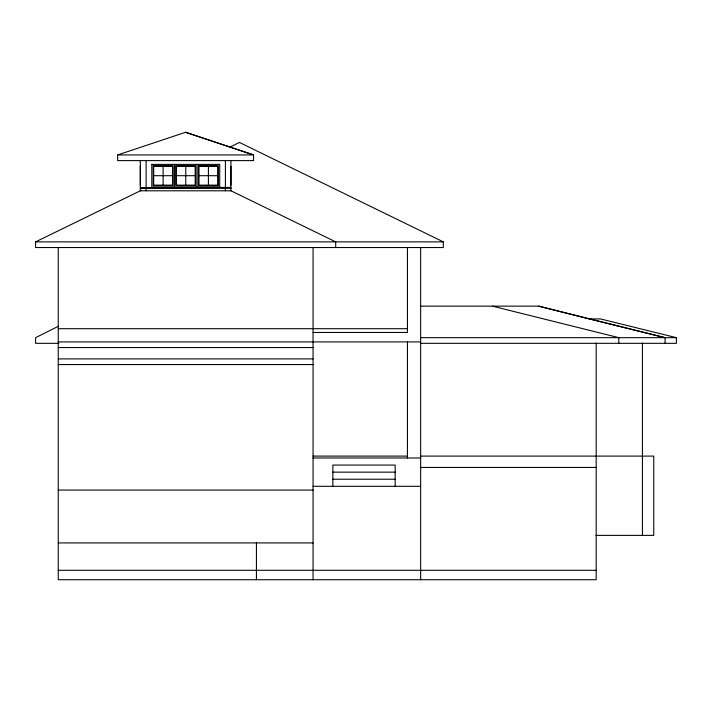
<?xml version="1.0" encoding="UTF-8"?>
<svg xmlns="http://www.w3.org/2000/svg" width="712" height="712" viewBox="0 0 712 712"><rect width="100%" height="100%" fill="white"/><g stroke="black" fill="none" stroke-linecap="round" stroke-linejoin="round"><path stroke-width="1.07" d="M230.919 160.592L230.919 190.798L140.317 190.798L140.317 160.592M146.12 160.6L146.12 190.798M174.431 187.025L174.431 164.374M197.082 187.025L197.082 164.374M225.401 160.6L225.401 190.798M58.437 326.247L35.6 337.666L35.6 343.326L58.882 343.326M229.487 147.304L239.446 142.445L443.3 241.875L443.3 247.536L35.6 247.536L35.6 241.875L140.94 190.496M140.317 187.541L230.919 187.434M185.618 132.272L117.667 154.94L253.57 154.94L185.618 132.272L253.57 154.896L253.57 160.609L117.667 160.609L117.667 154.896M140.317 188.502L230.919 188.36M153.676 175.695L172.544 175.695M176.327 175.695L195.195 175.695M198.968 175.695L217.845 175.695M35.6 241.875L443.3 241.875M420.65 306.142L538.61 306.142L665.079 337.666L665.079 343.326M538.61 306.142L589.1 318.914L600.43 318.914L676.4 337.666L676.4 343.326L420.65 343.326M58.251 328.695L407.335 328.695M313.058 332.468L407.433 332.468L407.433 247.536M420.65 337.666L676.4 337.666M58.251 341.911L420.65 341.911M58.251 347.572L313.058 347.572M58.251 358.892L313.058 358.892M58.251 364.562L313.058 364.562M313.058 456.098L407.335 456.098M420.65 456.098L653.75 456.098L653.75 535.38L596.015 535.38M313.058 457.985L420.65 457.985M420.65 467.428L596.184 467.428M332.878 472.145L395.169 472.145M332.878 479.221L395.169 479.221M313.058 486.305L420.65 486.305M58.251 490.078L313.058 490.078M58.251 542.927L313.058 542.927M58.251 570.294L596.184 570.294M589.1 318.914L665.079 337.666M492.375 306.142L618.835 337.666L618.835 343.326M230.377 190.496L335.708 241.875L335.708 247.536M642.429 343.015L642.429 535.38M596.184 343.015L596.184 579.728L58.251 579.728L58.251 247.367M420.65 247.367L420.65 579.728M407.433 341.911L407.433 457.985M395.169 486.305L395.169 465.069L332.878 465.069L332.878 486.305M313.058 247.367L313.058 579.728M256.436 542.642L256.436 579.728M230.919 166.305L230.919 185.2M208.411 166.261L208.411 185.138M185.761 166.261L185.761 185.138M163.11 166.261L163.11 185.138M140.317 166.199L140.317 185.102M151.79 164.374L151.79 187.025L219.732 187.025L219.732 164.374L151.79 164.374M153.205 165.789L153.205 185.61L173.016 185.61L173.016 165.789L153.205 165.789M175.855 165.789L175.855 185.61L195.666 185.61L195.666 165.789L175.855 165.789M198.497 165.789L198.497 185.61L218.317 185.61L218.317 165.789L198.497 165.789M172.544 166.261L153.676 166.261L153.676 185.138L172.544 185.138L172.544 166.261M195.195 166.261L176.327 166.261L176.327 185.138L195.195 185.138L195.195 166.261M217.845 166.261L198.968 166.261L198.968 185.138L217.845 185.138L217.845 166.261"/></g></svg>
